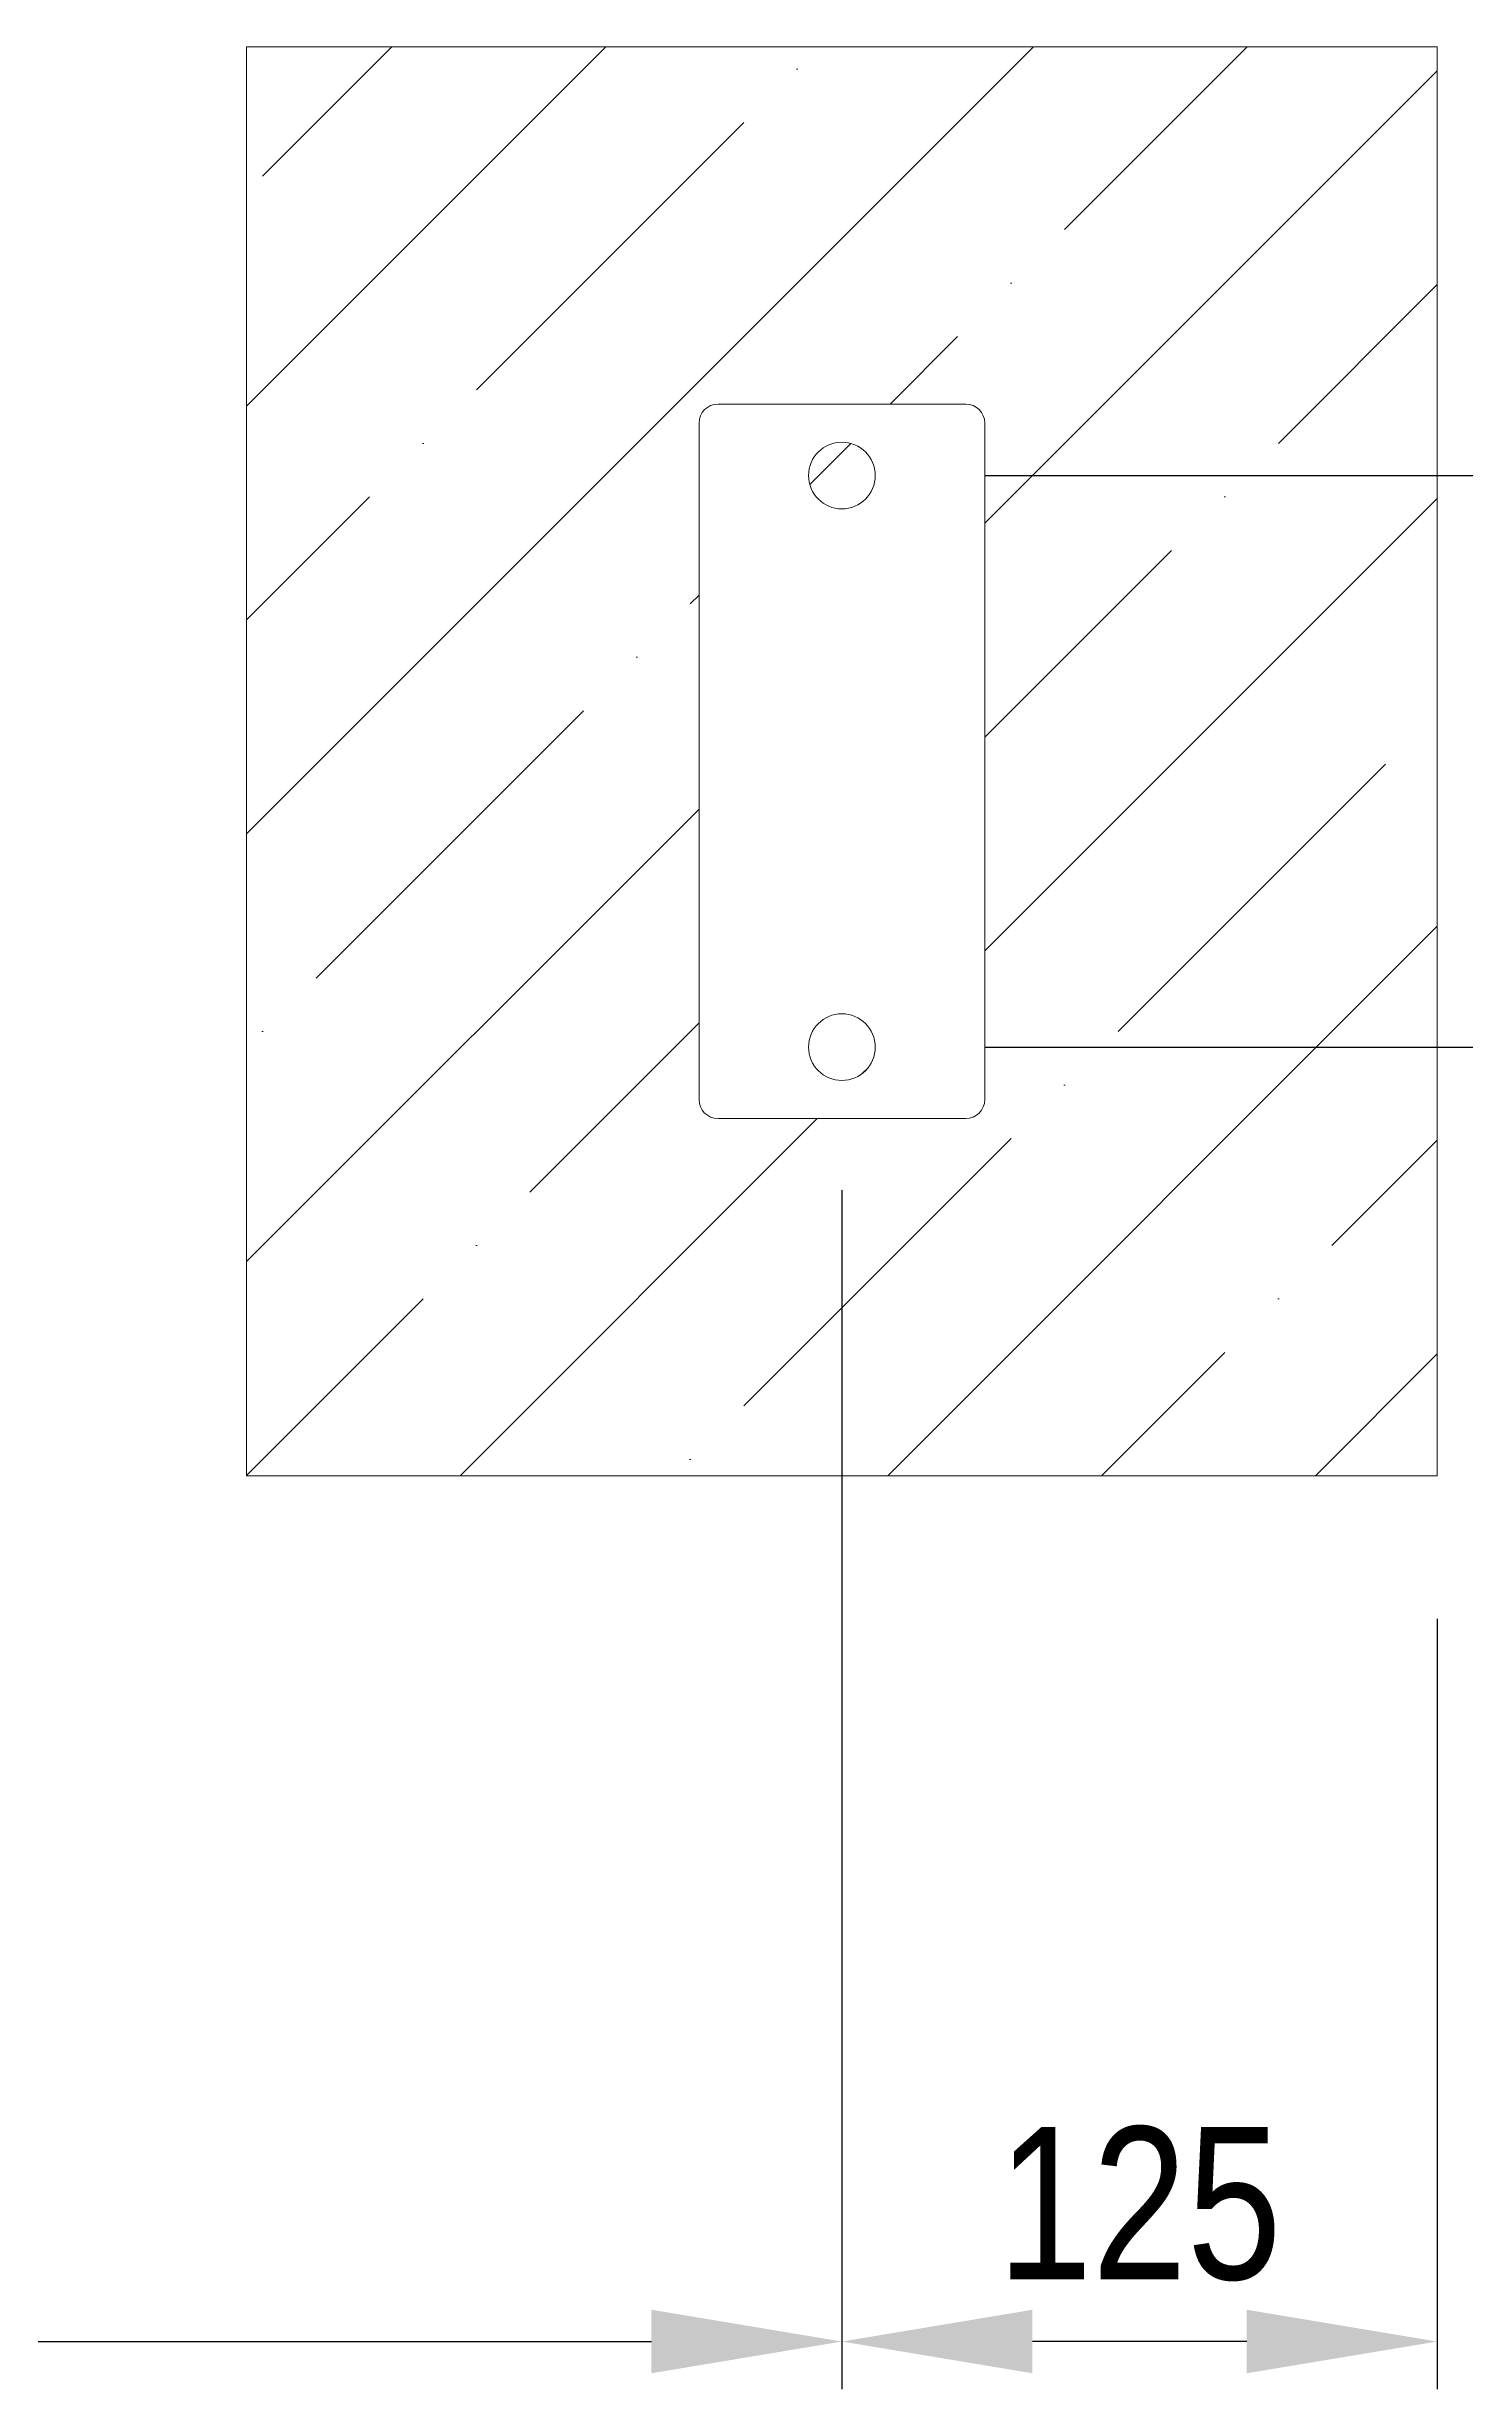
# Model space of a CAD drawing. Header units: millimetres. Extents: x 23367 to 29307, y 3383 to 7583.
# Drawn here: x 25189.2 to 25486.8, y 3890.9 to 4382.6 of the extents above; entities that cross this region are included whole.
import ezdxf

# ---------------------------------------------------------------- set-up
doc = ezdxf.new("R2010")
doc.units = ezdxf.units.MM
doc.header["$LTSCALE"] = 0.2
doc.layers.add('KOTY', color=3, linetype='Continuous', lineweight=9)
doc.layers.add('Visible', color=7, linetype='Continuous', lineweight=18)
doc.layers.add('SRAFY', color=7, linetype='Continuous', lineweight=9, true_color=0x57595b)
doc.styles.add('SEACAD_Arial', font='arial.ttf', dxfattribs={"width": 0.8})
doc.dimstyles.new('ISO-25', dxfattribs={"dimtxt": 1.6, "dimasz": 2, "dimexe": 0.5, "dimexo": 1.5, "dimtad": 1, "dimdec": 0, "dimtxsty": 'SEACAD_Arial', "dimcen": 2, "dimadec": 0, "dimazin": 0, "dimtfac": 1, "dimtdec": 0, "dimtmove": 0, "dimatfit": 3, "dimfxl": 1, "dimarcsym": 0})

# ---------------------------------------------------------------- blocks, each defined once
blk = doc.blocks.new('*D318')
at = {"layer": 'Defpoints', "color": 0}
for p in [(25356.19, 4172.6), (25733.57, 4172.6), (25481.19, 4082.6)]:
    blk.add_point(p, dxfattribs=at)
at = {"layer": 'KOTY', "color": 0, "lineweight": -2}
for p, q in [((25733.57, 4212.6), (25733.57, 4252.6)), ((25386.19, 4172.6), (25743.57, 4172.6)), ((25733.57, 4082.6), (25733.57, 4172.6)), ((25511.19, 4082.6), (25743.57, 4082.6)), ((25733.57, 4042.6), (25733.57, 4002.6))]:
    blk.add_line(p, q, dxfattribs=at)
at = {"layer": 'KOTY', "color": 0}
for points in [[(25726.91, 4212.6), (25740.24, 4212.6), (25733.57, 4172.6)], [(25740.24, 4042.6), (25726.91, 4042.6), (25733.57, 4082.6)]]:
    blk.add_solid(points, dxfattribs=at)
at = {"layer": 'KOTY', "color": 0, "insert": (25704.74, 4127.6), "char_height": 32, "attachment_point": 5, "rotation": 90, "style": 'SEACAD_Arial'}
blk.add_mtext('90', dxfattribs=at)
blk = doc.blocks.new('*D317')
at = {"layer": 'Defpoints', "color": 0}
for p in [(25356.19, 4292.6), (25733.57, 4292.6), (25356.19, 4172.6)]:
    blk.add_point(p, dxfattribs=at)
at = {"layer": 'KOTY', "color": 0, "lineweight": -2}
for p, q in [((25386.19, 4292.6), (25743.57, 4292.6)), ((25733.57, 4212.6), (25733.57, 4252.6)), ((25386.19, 4172.6), (25743.57, 4172.6))]:
    blk.add_line(p, q, dxfattribs=at)
at = {"layer": 'KOTY', "color": 0}
for points in [[(25740.24, 4252.6), (25726.91, 4252.6), (25733.57, 4292.6)], [(25726.91, 4212.6), (25740.24, 4212.6), (25733.57, 4172.6)]]:
    blk.add_solid(points, dxfattribs=at)
at = {"layer": 'KOTY', "color": 0, "insert": (25704.74, 4232.6), "char_height": 32, "attachment_point": 5, "rotation": 90, "style": 'SEACAD_Arial'}
blk.add_mtext('120', dxfattribs=at)
blk = doc.blocks.new('*D316')
at = {"layer": 'Defpoints', "color": 0}
for p in [(25481.19, 4382.6), (25841.16, 4382.6), (25481.19, 4082.6)]:
    blk.add_point(p, dxfattribs=at)
at = {"layer": 'KOTY', "color": 0, "lineweight": -2}
for p, q in [((25511.19, 4382.6), (25851.16, 4382.6)), ((25841.16, 4122.6), (25841.16, 4342.6)), ((25511.19, 4082.6), (25851.16, 4082.6))]:
    blk.add_line(p, q, dxfattribs=at)
at = {"layer": 'KOTY', "color": 0}
for points in [[(25847.82, 4342.6), (25834.49, 4342.6), (25841.16, 4382.6)], [(25834.49, 4122.6), (25847.82, 4122.6), (25841.16, 4082.6)]]:
    blk.add_solid(points, dxfattribs=at)
at = {"layer": 'KOTY', "color": 0, "insert": (25812.32, 4232.6), "char_height": 32, "attachment_point": 5, "rotation": 90, "style": 'SEACAD_Arial'}
blk.add_mtext('300', dxfattribs=at)
blk = doc.blocks.new('*D315')
at = {"layer": 'Defpoints', "color": 0}
for p in [(25356.19, 4172.6), (25481.19, 4082.6), (25356.19, 3900.86)]:
    blk.add_point(p, dxfattribs=at)
at = {"layer": 'KOTY', "color": 0, "lineweight": -2}
for p, q in [((25356.19, 4142.6), (25356.19, 3890.86)), ((25481.19, 4052.6), (25481.19, 3890.86)), ((25441.19, 3900.86), (25396.19, 3900.86))]:
    blk.add_line(p, q, dxfattribs=at)
at = {"layer": 'KOTY', "color": 0}
for points in [[(25396.19, 3907.53), (25396.19, 3894.19), (25356.19, 3900.86)], [(25441.19, 3894.19), (25441.19, 3907.53), (25481.19, 3900.86)]]:
    blk.add_solid(points, dxfattribs=at)
at = {"layer": 'KOTY', "color": 0, "insert": (25418.69, 3929.7), "char_height": 32, "attachment_point": 5, "style": 'SEACAD_Arial'}
blk.add_mtext('125', dxfattribs=at)
blk = doc.blocks.new('*D314')
at = {"layer": 'Defpoints', "color": 0}
for p in [(24796.19, 4172.6), (25356.19, 4172.6), (25356.19, 3900.86)]:
    blk.add_point(p, dxfattribs=at)
at = {"layer": 'KOTY', "color": 0, "lineweight": -2}
for p, q in [((24796.19, 4142.6), (24796.19, 3890.86)), ((25356.19, 4142.6), (25356.19, 3890.86)), ((24836.19, 3900.86), (25316.19, 3900.86))]:
    blk.add_line(p, q, dxfattribs=at)
at = {"layer": 'KOTY', "color": 0}
for points in [[(24836.19, 3907.53), (24836.19, 3894.19), (24796.19, 3900.86)], [(25316.19, 3894.19), (25316.19, 3907.53), (25356.19, 3900.86)]]:
    blk.add_solid(points, dxfattribs=at)
at = {"layer": 'KOTY', "color": 0, "insert": (25076.19, 3929.7), "char_height": 32, "attachment_point": 5, "style": 'SEACAD_Arial'}
blk.add_mtext('560', dxfattribs=at)

msp = doc.modelspace()

# ---------------------------------------------------------------- hatches: boundary and pattern name
at = {"layer": 'SRAFY'}
h = msp.add_hatch(dxfattribs=at)
h.set_pattern_fill('ANSI35', color=256, scale=10, style=0)
h.paths.add_polyline_path([(24671.19, 4382.6), (24921.19, 4382.6), (24921.19, 4082.6), (24671.19, 4082.6)])
h.paths.add_polyline_path([(24770.19, 4157.6), (24822.19, 4157.6, 0.414214), (24826.19, 4161.6), (24826.19, 4303.6, 0.414214), (24822.19, 4307.6), (24770.19, 4307.6, 0.414214), (24766.19, 4303.6), (24766.19, 4161.6, 0.414214)], flags=16)
h.paths.add_polyline_path([(24803.19, 4172.6, 1), (24789.19, 4172.6, 1)], flags=0)
h.paths.add_polyline_path([(24803.19, 4292.6, 1), (24789.19, 4292.6, 1)], flags=0)
h.paths.add_polyline_path([(25231.19, 4382.6), (25481.19, 4382.6), (25481.19, 4082.6), (25231.19, 4082.6)])
h.paths.add_polyline_path([(25330.19, 4157.6), (25382.19, 4157.6, 0.414214), (25386.19, 4161.6), (25386.19, 4303.6, 0.414214), (25382.19, 4307.6), (25330.19, 4307.6, 0.414214), (25326.19, 4303.6), (25326.19, 4161.6, 0.414214)], flags=16)
h.paths.add_polyline_path([(25363.19, 4172.6, 1), (25349.19, 4172.6, 1)], flags=0)
h.paths.add_polyline_path([(25363.19, 4292.6, 1), (25349.19, 4292.6, 1)], flags=0)

# ---------------------------------------------------------------- linework, layer by layer
at = {"layer": 'SRAFY', "elevation": 59}
msp.add_lwpolyline([(25231.19, 4382.6), (25481.19, 4382.6), (25481.19, 4082.6), (25231.19, 4082.6)], close=True, dxfattribs=at)
at = {"layer": 'Visible'}
for p, q in [((25326.19, 4303.6, -931), (25326.19, 4252.6, -931)), ((25326.19, 4303.6, -931), (25326.19, 4161.6, -931)), ((25382.19, 4307.6, -931), (25330.19, 4307.6, -931)), ((25386.19, 4161.6, -931), (25386.19, 4303.6, -931)), ((25330.19, 4157.6, -931), (25382.19, 4157.6, -931))]:
    msp.add_line(p, q, dxfattribs=at)
at = {"layer": 'Visible', "extrusion": (0, 0, -1)}
for centre in [(-25356.19, 4292.6, 931), (-25356.19, 4172.6, 931)]:
    msp.add_circle(centre, 7, dxfattribs=at)
at = {"layer": 'Visible'}
for centre, start, end in [((25330.19, 4303.6, -931), 90, 180), ((25382.19, 4303.6, -931), 0, 90), ((25330.19, 4161.6, -931), 180, 270), ((25382.19, 4161.6, -931), 270, 0)]:
    msp.add_arc(centre, 4, start, end, dxfattribs=at)

# ---------------------------------------------------------------- dimensions: what is measured, and where the dimension line sits
at = {"layer": 'KOTY'}
for base, p1, p2, picture, middle in [((25841.16, 4382.6), (25481.19, 4082.6, 59), (25481.19, 4382.6, 59), '*D316', (25812.32, 4232.6)), ((25733.57, 4292.6), (25356.19, 4172.6, -931), (25356.19, 4292.6, -931), '*D317', (25704.74, 4232.6)), ((25733.57, 4172.6), (25481.19, 4082.6, 59), (25356.19, 4172.6, -931), '*D318', (25704.74, 4127.6))]:
    dim = msp.add_linear_dim(base=base, p1=p1, p2=p2, angle=90, dimstyle='ISO-25', override={"dimlfac": 1, "dimtxsty": 'SEACAD_Arial', "dimsah": 1, "dimtolj": 0}, dxfattribs=at)
    dim.commit()
    dim.dimension.update_dxf_attribs({"geometry": picture, "text_midpoint": middle})
dim = msp.add_linear_dim(base=(25356.19, 3900.86), p1=(24796.19, 4172.6, -931), p2=(25356.19, 4172.6, -931), dimstyle='ISO-25', override={"dimlfac": 1, "dimtxsty": 'SEACAD_Arial', "dimsah": 1, "dimtolj": 0}, dxfattribs=at)
dim.commit()
dim.dimension.update_dxf_attribs({"geometry": '*D314', "text_midpoint": (25076.19, 3929.7)})
dim = msp.add_linear_dim(base=(25356.19, 3900.86), p1=(25481.19, 4082.6, 59), p2=(25356.19, 4172.6, -931), dimstyle='ISO-25', override={"dimlfac": 1, "dimtxsty": 'SEACAD_Arial', "dimsah": 1, "dimtolj": 0}, dxfattribs=at)
dim.commit()
dim.dimension.update_dxf_attribs({"geometry": '*D315', "text_midpoint": (25418.69, 3900.86), "dimtype": 160})

doc.saveas('drawing.dxf')
